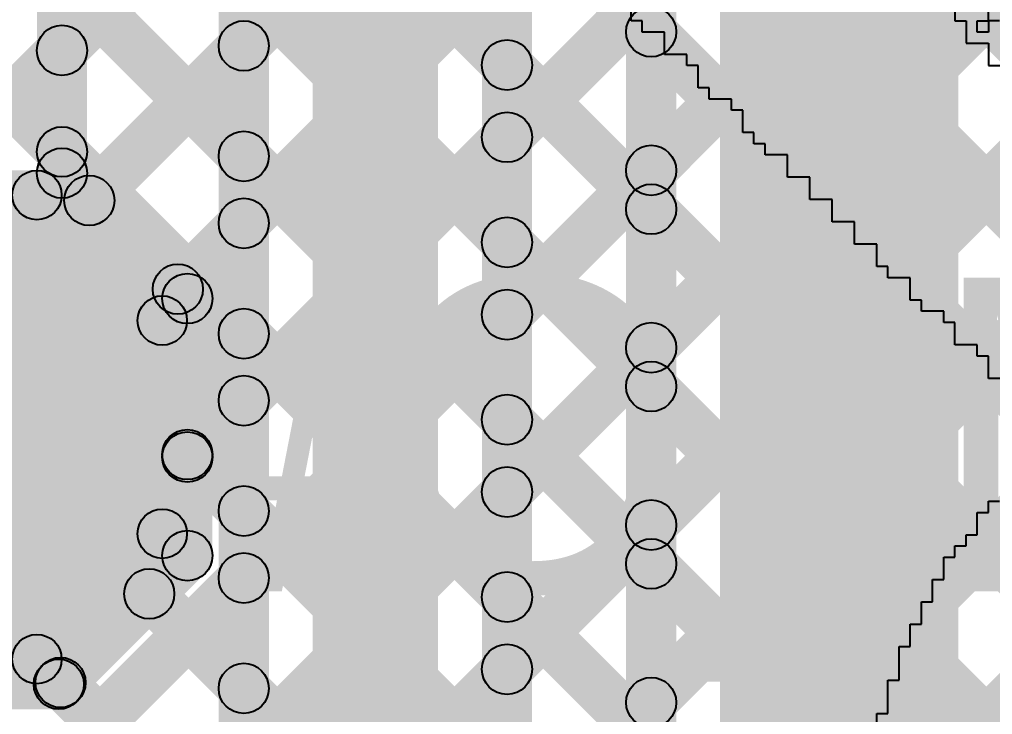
# Model space of a CAD drawing. Header units: millimetres. Extents: x 3.07 to 5.81, y 1.29 to 3.84.
# Drawn here: x 4.5692 to 4.7245, y 2.8862 to 2.997 of the extents above; entities that cross this region are included whole.
import ezdxf

# ---------------------------------------------------------------- set-up
doc = ezdxf.new("R2010")
doc.units = ezdxf.units.MM
doc.header["$MEASUREMENT"] = 0
for name, color, linetype in [('BottomLayer', 5, 'Continuous'), ('BottomOverlay', 54, 'Continuous'), ('TopLayer', 1, 'Continuous'), ('TopOverlay', 2, 'Continuous'), ('TopPaste', 8, 'Continuous'), ('TopSolder', 216, 'Continuous')]:
    doc.layers.add(name, color=color, linetype=linetype)

# ---------------------------------------------------------------- blocks, each defined once
blk = doc.blocks.new('TEST_POINT_62')
at = {"layer": 'TopLayer'}
blk.add_hatch(color=1, dxfattribs=at).paths.add_polyline_path([(0.015, 0.03), (-0.015, 0.03), (-0.03, 0.015), (-0.03, -0.015), (-0.015, -0.03), (0.015, -0.03), (0.03, -0.015), (0.03, 0.015)])
at = {"layer": 'TopOverlay'}
h = blk.add_hatch(color=2, dxfattribs=at)
edge = h.paths.add_edge_path()
edge.add_arc((-0.017, 0.037), 0.00394, 0, 360)
h = blk.add_hatch(color=2, dxfattribs=at)
edge = h.paths.add_edge_path()
edge.add_arc((-0.017, 0.037), 0.00394, 0, 360)
h = blk.add_hatch(color=2, dxfattribs=at)
edge = h.paths.add_edge_path()
edge.add_arc((-0.017, 0.037), 0.00394, 0, 360)
for points in [[(-0.017, 0.03306), (-0.017, 0.04094), (0.017, 0.04094), (0.017, 0.03306)], [(-0.017, 0.03306), (-0.017, 0.04094), (0.017, 0.04094), (0.017, 0.03306)], [(-0.03422, 0.01422), (-0.03978, 0.01978), (-0.01978, 0.03978), (-0.01422, 0.03422)], [(0.01422, 0.03422), (0.01978, 0.03978), (0.03978, 0.01978), (0.03422, 0.01422)], [(-0.03306, -0.017), (-0.04094, -0.017), (-0.04094, 0.017), (-0.03306, 0.017)], [(0.04094, -0.017), (0.03306, -0.017), (0.03306, 0.017), (0.04094, 0.017)], [(-0.03978, -0.01978), (-0.03422, -0.01422), (-0.01422, -0.03422), (-0.01978, -0.03978)], [(0.01978, -0.03978), (0.01422, -0.03422), (0.03422, -0.01422), (0.03978, -0.01978)], [(-0.017, -0.04094), (-0.017, -0.03306), (0.017, -0.03306), (0.017, -0.04094)], [(-0.017, -0.04094), (-0.017, -0.03306), (0.017, -0.03306), (0.017, -0.04094)]]:
    blk.add_hatch(color=2, dxfattribs=at).paths.add_polyline_path(points)
h = blk.add_hatch(color=2, dxfattribs=at)
edge = h.paths.add_edge_path()
edge.add_arc((0.017, 0.037), 0.00394, 0, 360)
h = blk.add_hatch(color=2, dxfattribs=at)
edge = h.paths.add_edge_path()
edge.add_arc((0.017, 0.037), 0.00394, 0, 360)
h = blk.add_hatch(color=2, dxfattribs=at)
edge = h.paths.add_edge_path()
edge.add_arc((0.017, 0.037), 0.00394, 0, 360)
h = blk.add_hatch(color=2, dxfattribs=at)
edge = h.paths.add_edge_path()
edge.add_arc((-0.037, 0.017), 0.00394, 0, 360)
h = blk.add_hatch(color=2, dxfattribs=at)
edge = h.paths.add_edge_path()
edge.add_arc((-0.037, 0.017), 0.00394, 0, 360)
h = blk.add_hatch(color=2, dxfattribs=at)
edge = h.paths.add_edge_path()
edge.add_arc((0.037, 0.017), 0.00394, 0, 360)
h = blk.add_hatch(color=2, dxfattribs=at)
edge = h.paths.add_edge_path()
edge.add_arc((0.037, 0.017), 0.00394, 0, 360)
h = blk.add_hatch(color=2, dxfattribs=at)
edge = h.paths.add_edge_path()
edge.add_arc((-0.037, -0.017), 0.00394, 0, 360)
h = blk.add_hatch(color=2, dxfattribs=at)
edge = h.paths.add_edge_path()
edge.add_arc((-0.037, -0.017), 0.00394, 0, 360)
h = blk.add_hatch(color=2, dxfattribs=at)
edge = h.paths.add_edge_path()
edge.add_arc((0.037, -0.017), 0.00394, 0, 360)
h = blk.add_hatch(color=2, dxfattribs=at)
edge = h.paths.add_edge_path()
edge.add_arc((0.037, -0.017), 0.00394, 0, 360)
h = blk.add_hatch(color=2, dxfattribs=at)
edge = h.paths.add_edge_path()
edge.add_arc((-0.017, -0.037), 0.00394, 0, 360)
h = blk.add_hatch(color=2, dxfattribs=at)
edge = h.paths.add_edge_path()
edge.add_arc((-0.017, -0.037), 0.00394, 0, 360)
h = blk.add_hatch(color=2, dxfattribs=at)
edge = h.paths.add_edge_path()
edge.add_arc((-0.017, -0.037), 0.00394, 0, 360)
h = blk.add_hatch(color=2, dxfattribs=at)
edge = h.paths.add_edge_path()
edge.add_arc((0.017, -0.037), 0.00394, 0, 360)
h = blk.add_hatch(color=2, dxfattribs=at)
edge = h.paths.add_edge_path()
edge.add_arc((0.017, -0.037), 0.00394, 0, 360)
h = blk.add_hatch(color=2, dxfattribs=at)
edge = h.paths.add_edge_path()
edge.add_arc((0.017, -0.037), 0.00394, 0, 360)
at = {"layer": 'TopPaste'}
blk.add_hatch(color=8, dxfattribs=at).paths.add_polyline_path([(0.015, 0.03), (-0.015, 0.03), (-0.03, 0.015), (-0.03, -0.015), (-0.015, -0.03), (0.015, -0.03), (0.03, -0.015), (0.03, 0.015)])
at = {"layer": 'TopSolder'}
blk.add_hatch(color=216, dxfattribs=at).paths.add_polyline_path([(0.017, 0.034), (-0.017, 0.034), (-0.034, 0.017), (-0.034, -0.017), (-0.017, -0.034), (0.017, -0.034), (0.034, -0.017), (0.034, 0.017)])
at = {"layer": 'TopOverlay'}
for centre in [(-0.017, 0.037), (-0.017, 0.037), (-0.017, 0.037), (0.017, 0.037), (0.017, 0.037), (0.017, 0.037), (-0.037, 0.017), (-0.037, 0.017), (0.037, 0.017), (0.037, 0.017), (-0.037, -0.017), (-0.037, -0.017), (0.037, -0.017), (0.037, -0.017), (-0.017, -0.037), (-0.017, -0.037), (-0.017, -0.037), (0.017, -0.037), (0.017, -0.037), (0.017, -0.037)]:
    blk.add_circle(centre, 0.00394, dxfattribs=at)

msp = doc.modelspace()

# ---------------------------------------------------------------- hatches: boundary and pattern name
at = {"layer": 'BottomLayer'}
for points in [[(4.13517, 3.52421), (4.14083, 3.52987), (4.67283, 2.99787), (4.66717, 2.99221)], [(4.674, 2.02914), (4.666, 2.02914), (4.666, 3.485), (4.674, 3.485)], [(4.681, 2.036), (4.719, 2.036), (4.719, 3.474), (4.681, 3.474)], [(4.41617, 3.21493), (4.42183, 3.22058), (4.67283, 2.96958), (4.66717, 2.96393)], [(4.41617, 3.18664), (4.42183, 3.1923), (4.67283, 2.9413), (4.66717, 2.93564)], [(4.41617, 3.15836), (4.42183, 3.16401), (4.67283, 2.91301), (4.66717, 2.90736)], [(4.41617, 3.13007), (4.42183, 3.13573), (4.67283, 2.88473), (4.66717, 2.87907)], [(4.41617, 3.10179), (4.42183, 3.10744), (4.67283, 2.85644), (4.66717, 2.85079)], [(4.42183, 2.83225), (4.41617, 2.83791), (4.66717, 3.08891), (4.67283, 3.08325)], [(4.41617, 3.0735), (4.42183, 3.07916), (4.67283, 2.82816), (4.66717, 2.8225)], [(4.42183, 2.80397), (4.41617, 2.80963), (4.66717, 3.06063), (4.67283, 3.05497)], [(4.41617, 3.04522), (4.42183, 3.05088), (4.67283, 2.79988), (4.66717, 2.79422)], [(4.42183, 2.77568), (4.41617, 2.78134), (4.66717, 3.03234), (4.67283, 3.02668)], [(4.52503, 2.8506), (4.51937, 2.85626), (4.66717, 3.00406), (4.67283, 2.9984)], [(4.55494, 2.85223), (4.54928, 2.85788), (4.66717, 2.97577), (4.67283, 2.97012)], [(4.57528, 2.84429), (4.56963, 2.84994), (4.66717, 2.94749), (4.67283, 2.94183)], [(4.57772, 2.81844), (4.57207, 2.8241), (4.66717, 2.9192), (4.67283, 2.91355)], [(4.57772, 2.81844), (4.57207, 2.8241), (4.66717, 2.9192), (4.67283, 2.91355)], [(4.50983, 2.72226), (4.50417, 2.72792), (4.66717, 2.89092), (4.67283, 2.88526)]]:
    msp.add_hatch(color=5, dxfattribs=at).paths.add_polyline_path(points)
h = msp.add_hatch(color=5, dxfattribs=at)
edge = h.paths.add_edge_path()
edge.add_arc((4.67, 2.99504), 0.004, 0, 360)
h = msp.add_hatch(color=5, dxfattribs=at)
edge = h.paths.add_edge_path()
edge.add_arc((4.67, 2.97294), 0.004, 0, 360)
h = msp.add_hatch(color=5, dxfattribs=at)
edge = h.paths.add_edge_path()
edge.add_arc((4.67, 2.96675), 0.004, 0, 360)
h = msp.add_hatch(color=5, dxfattribs=at)
edge = h.paths.add_edge_path()
edge.add_arc((4.67, 2.94466), 0.004, 0, 360)
h = msp.add_hatch(color=5, dxfattribs=at)
edge = h.paths.add_edge_path()
edge.add_arc((4.67, 2.93847), 0.004, 0, 360)
h = msp.add_hatch(color=5, dxfattribs=at)
edge = h.paths.add_edge_path()
edge.add_arc((4.67, 2.91638), 0.004, 0, 360)
h = msp.add_hatch(color=5, dxfattribs=at)
edge = h.paths.add_edge_path()
edge.add_arc((4.67, 2.91638), 0.004, 0, 360)
h = msp.add_hatch(color=5, dxfattribs=at)
edge = h.paths.add_edge_path()
edge.add_arc((4.67, 2.91019), 0.004, 0, 360)
h = msp.add_hatch(color=5, dxfattribs=at)
edge = h.paths.add_edge_path()
edge.add_arc((4.67, 2.88809), 0.004, 0, 360)
at = {"layer": 'TopLayer'}
for points in [[(4.58, 2.9725), (4.572, 2.9725), (4.572, 3.171), (4.58, 3.171)], [(4.609, 2.85831), (4.601, 2.85831), (4.601, 3.141), (4.609, 3.141)], [(4.636, 2.85831), (4.616, 2.85831), (4.616, 3.141), (4.636, 3.141)], [(4.64983, 2.9754), (4.64417, 2.98106), (4.80494, 3.14183), (4.8106, 3.13617)], [(4.651, 2.85831), (4.643, 2.85831), (4.643, 3.139), (4.651, 3.139)], [(4.64983, 2.94712), (4.64417, 2.95277), (4.82251, 3.13111), (4.82817, 3.12545)], [(4.64983, 2.91883), (4.64417, 2.92449), (4.82251, 3.10283), (4.82817, 3.09717)], [(4.64417, 3.07178), (4.64983, 3.07744), (4.80318, 2.92409), (4.79752, 2.91843)], [(4.64983, 2.89055), (4.64417, 2.8962), (4.82251, 3.07454), (4.82817, 3.06889)], [(4.64983, 2.89055), (4.64417, 2.8962), (4.82251, 3.07454), (4.82817, 3.06889)], [(4.64417, 3.04349), (4.64983, 3.04915), (4.78976, 2.90922), (4.7841, 2.90357)], [(4.64983, 2.86226), (4.64417, 2.86792), (4.82251, 3.04626), (4.82817, 3.0406)], [(4.57883, 2.98925), (4.57317, 2.99491), (4.60217, 3.02391), (4.60783, 3.01825)], [(4.64417, 3.01521), (4.64983, 3.02087), (4.78298, 2.88772), (4.77732, 2.88206)], [(4.51502, 2.69917), (4.50936, 2.70483), (4.82251, 3.01797), (4.82817, 3.01232)], [(4.57317, 3.00136), (4.57883, 3.00701), (4.60783, 2.97801), (4.60217, 2.97236)], [(4.58318, 2.96532), (4.57752, 2.97098), (4.60217, 2.99563), (4.60783, 2.98997)], [(4.64417, 2.98693), (4.64983, 2.99258), (4.78283, 2.85958), (4.77717, 2.85393)], [(4.54331, 2.69917), (4.53765, 2.70483), (4.82251, 2.98969), (4.82817, 2.98403)], [(4.57317, 2.97307), (4.57883, 2.97873), (4.60783, 2.94973), (4.60217, 2.94407)], [(4.57317, 2.96967), (4.57883, 2.97533), (4.59883, 2.95533), (4.59317, 2.94967)], [(4.59732, 2.95118), (4.59167, 2.95683), (4.60217, 2.96734), (4.60783, 2.96168)], [(4.64417, 2.95864), (4.64983, 2.9643), (4.78283, 2.8313), (4.77717, 2.82564)], [(4.6, 2.9115), (4.592, 2.9115), (4.592, 2.9525), (4.6, 2.9525)], [(4.59883, 2.9244), (4.59317, 2.93006), (4.60217, 2.93906), (4.60783, 2.9334)], [(4.64417, 2.93036), (4.64983, 2.93601), (4.78283, 2.80301), (4.77717, 2.79736)], [(4.59317, 2.92479), (4.59883, 2.93044), (4.60783, 2.92144), (4.60217, 2.91579)], [(4.57833, 2.88817), (4.57267, 2.89383), (4.59317, 2.91433), (4.59883, 2.90867)], [(4.57331, 2.8706), (4.56766, 2.87626), (4.60217, 2.91077), (4.60783, 2.90512)], [(4.58709, 2.90259), (4.59274, 2.90824), (4.60783, 2.89316), (4.60217, 2.8875)], [(4.64417, 2.90207), (4.64983, 2.90773), (4.78283, 2.77473), (4.77717, 2.76907)], [(4.5345, 2.887), (4.5345, 2.895), (4.5755, 2.895), (4.5755, 2.887)], [(4.57295, 2.88845), (4.5786, 2.8941), (4.60783, 2.86488), (4.60217, 2.85922)]]:
    msp.add_hatch(color=1, dxfattribs=at).paths.add_polyline_path(points)
h = msp.add_hatch(color=1, dxfattribs=at)
edge = h.paths.add_edge_path()
edge.add_arc((4.605, 2.9928), 0.004, 0, 360)
h = msp.add_hatch(color=1, dxfattribs=at)
edge = h.paths.add_edge_path()
edge.add_arc((4.576, 2.99208), 0.004, 0, 360)
h = msp.add_hatch(color=1, dxfattribs=at)
edge = h.paths.add_edge_path()
edge.add_arc((4.647, 2.98975), 0.004, 0, 360)
h = msp.add_hatch(color=1, dxfattribs=at)
edge = h.paths.add_edge_path()
edge.add_arc((4.647, 2.97823), 0.004, 0, 360)
h = msp.add_hatch(color=1, dxfattribs=at)
edge = h.paths.add_edge_path()
edge.add_arc((4.576, 2.9759), 0.004, 0, 360)
h = msp.add_hatch(color=1, dxfattribs=at)
edge = h.paths.add_edge_path()
edge.add_arc((4.605, 2.97519), 0.004, 0, 360)
h = msp.add_hatch(color=1, dxfattribs=at)
edge = h.paths.add_edge_path()
edge.add_arc((4.576, 2.9725), 0.004, 0, 360)
h = msp.add_hatch(color=1, dxfattribs=at)
edge = h.paths.add_edge_path()
edge.add_arc((4.576, 2.9725), 0.004, 0, 360)
h = msp.add_hatch(color=1, dxfattribs=at)
edge = h.paths.add_edge_path()
edge.add_arc((4.58035, 2.96815), 0.004, 0, 360)
h = msp.add_hatch(color=1, dxfattribs=at)
edge = h.paths.add_edge_path()
edge.add_arc((4.605, 2.96451), 0.004, 0, 360)
h = msp.add_hatch(color=1, dxfattribs=at)
edge = h.paths.add_edge_path()
edge.add_arc((4.647, 2.96147), 0.004, 0, 360)
h = msp.add_hatch(color=1, dxfattribs=at)
edge = h.paths.add_edge_path()
edge.add_arc((4.59449, 2.95401), 0.004, 0, 360)
h = msp.add_hatch(color=1, dxfattribs=at)
edge = h.paths.add_edge_path()
edge.add_arc((4.596, 2.9525), 0.004, 0, 360)
h = msp.add_hatch(color=1, dxfattribs=at)
edge = h.paths.add_edge_path()
edge.add_arc((4.596, 2.9525), 0.004, 0, 360)
h = msp.add_hatch(color=1, dxfattribs=at)
edge = h.paths.add_edge_path()
edge.add_arc((4.647, 2.94994), 0.004, 0, 360)
h = msp.add_hatch(color=1, dxfattribs=at)
edge = h.paths.add_edge_path()
edge.add_arc((4.605, 2.9469), 0.004, 0, 360)
h = msp.add_hatch(color=1, dxfattribs=at)
edge = h.paths.add_edge_path()
edge.add_arc((4.605, 2.93623), 0.004, 0, 360)
h = msp.add_hatch(color=1, dxfattribs=at)
edge = h.paths.add_edge_path()
edge.add_arc((4.647, 2.93319), 0.004, 0, 360)
h = msp.add_hatch(color=1, dxfattribs=at)
edge = h.paths.add_edge_path()
edge.add_arc((4.596, 2.92762), 0.004, 0, 360)
h = msp.add_hatch(color=1, dxfattribs=at)
edge = h.paths.add_edge_path()
edge.add_arc((4.596, 2.92723), 0.004, 0, 360)
h = msp.add_hatch(color=1, dxfattribs=at)
edge = h.paths.add_edge_path()
edge.add_arc((4.647, 2.92166), 0.004, 0, 360)
h = msp.add_hatch(color=1, dxfattribs=at)
edge = h.paths.add_edge_path()
edge.add_arc((4.605, 2.91862), 0.004, 0, 360)
h = msp.add_hatch(color=1, dxfattribs=at)
edge = h.paths.add_edge_path()
edge.add_arc((4.596, 2.9115), 0.004, 0, 360)
h = msp.add_hatch(color=1, dxfattribs=at)
edge = h.paths.add_edge_path()
edge.add_arc((4.596, 2.9115), 0.004, 0, 360)
h = msp.add_hatch(color=1, dxfattribs=at)
edge = h.paths.add_edge_path()
edge.add_arc((4.605, 2.90794), 0.004, 0, 360)
h = msp.add_hatch(color=1, dxfattribs=at)
edge = h.paths.add_edge_path()
edge.add_arc((4.58992, 2.90542), 0.004, 0, 360)
h = msp.add_hatch(color=1, dxfattribs=at)
edge = h.paths.add_edge_path()
edge.add_arc((4.647, 2.9049), 0.004, 0, 360)
h = msp.add_hatch(color=1, dxfattribs=at)
edge = h.paths.add_edge_path()
edge.add_arc((4.647, 2.89338), 0.004, 0, 360)
h = msp.add_hatch(color=1, dxfattribs=at)
edge = h.paths.add_edge_path()
edge.add_arc((4.647, 2.89338), 0.004, 0, 360)
h = msp.add_hatch(color=1, dxfattribs=at)
edge = h.paths.add_edge_path()
edge.add_arc((4.5755, 2.891), 0.004, 0, 360)
h = msp.add_hatch(color=1, dxfattribs=at)
edge = h.paths.add_edge_path()
edge.add_arc((4.5755, 2.891), 0.004, 0, 360)
h = msp.add_hatch(color=1, dxfattribs=at)
edge = h.paths.add_edge_path()
edge.add_arc((4.57577, 2.89127), 0.004, 0, 360)
h = msp.add_hatch(color=1, dxfattribs=at)
edge = h.paths.add_edge_path()
edge.add_arc((4.605, 2.89033), 0.004, 0, 360)

# ---------------------------------------------------------------- linework, layer by layer
at = {"layer": 'BottomLayer'}
for centre in [(4.67, 2.99504), (4.67, 2.97294), (4.67, 2.96675), (4.67, 2.94466), (4.67, 2.93847), (4.67, 2.91638), (4.67, 2.91638), (4.67, 2.91019), (4.67, 2.88809)]:
    msp.add_circle(centre, 0.004, dxfattribs=at)
at = {"layer": 'BottomOverlay'}
for p, q in [((4.6668, 2.99679), (4.6668, 2.99857)), ((4.71847, 2.99857), (4.71847, 2.99679)), ((4.72381, 2.99679), (4.72381, 2.99857)), ((4.66858, 2.99679), (4.6668, 2.99679)), ((4.66858, 2.99501), (4.66858, 2.99679)), ((4.71847, 2.99679), (4.72025, 2.99679)), ((4.72025, 2.99679), (4.72025, 2.99501)), ((4.72203, 2.99501), (4.72203, 2.99679)), ((4.72203, 2.99679), (4.72381, 2.99679)), ((4.72559, 2.99679), (4.72381, 2.99679)), ((4.72381, 2.99679), (4.72381, 2.99501)), ((4.67214, 2.99501), (4.66858, 2.99501)), ((4.67214, 2.99323), (4.67214, 2.99501)), ((4.72025, 2.99501), (4.72025, 2.99323)), ((4.72381, 2.99501), (4.72203, 2.99501)), ((4.67214, 2.99145), (4.67214, 2.99323)), ((4.72025, 2.99323), (4.72381, 2.99323)), ((4.72381, 2.99323), (4.72381, 2.99145)), ((4.6757, 2.99145), (4.67214, 2.99145)), ((4.6757, 2.98967), (4.6757, 2.99145)), ((4.72381, 2.99145), (4.72381, 2.98967)), ((4.67749, 2.98967), (4.6757, 2.98967)), ((4.67749, 2.98788), (4.67749, 2.98967)), ((4.72381, 2.98967), (4.72737, 2.98967)), ((4.67749, 2.9861), (4.67749, 2.98788)), ((4.67927, 2.9861), (4.67749, 2.9861)), ((4.67927, 2.98432), (4.67927, 2.9861)), ((4.68283, 2.98432), (4.67927, 2.98432)), ((4.68283, 2.98254), (4.68283, 2.98432)), ((4.68461, 2.98254), (4.68283, 2.98254)), ((4.68461, 2.98076), (4.68461, 2.98254)), ((4.68461, 2.97898), (4.68461, 2.98076)), ((4.68639, 2.97898), (4.68461, 2.97898)), ((4.68639, 2.97719), (4.68639, 2.97898)), ((4.68818, 2.97719), (4.68639, 2.97719)), ((4.68818, 2.97541), (4.68818, 2.97719)), ((4.69174, 2.97541), (4.68818, 2.97541)), ((4.69174, 2.97363), (4.69174, 2.97541)), ((4.69174, 2.97185), (4.69174, 2.97363)), ((4.6953, 2.97185), (4.69174, 2.97185)), ((4.6953, 2.97007), (4.6953, 2.97185)), ((4.6953, 2.96828), (4.6953, 2.97007)), ((4.69887, 2.96828), (4.6953, 2.96828)), ((4.69887, 2.9665), (4.69887, 2.96828)), ((4.69887, 2.96472), (4.69887, 2.9665)), ((4.70243, 2.96472), (4.69887, 2.96472)), ((4.70243, 2.96294), (4.70243, 2.96472)), ((4.70243, 2.96116), (4.70243, 2.96294)), ((4.70599, 2.96116), (4.70243, 2.96116)), ((4.70599, 2.95938), (4.70599, 2.96116)), ((4.70599, 2.95759), (4.70599, 2.95938)), ((4.70778, 2.95759), (4.70599, 2.95759)), ((4.70778, 2.95581), (4.70778, 2.95759)), ((4.71134, 2.95581), (4.70778, 2.95581)), ((4.71134, 2.95403), (4.71134, 2.95581)), ((4.71134, 2.95225), (4.71134, 2.95403)), ((4.71312, 2.95225), (4.71134, 2.95225)), ((4.71312, 2.95047), (4.71312, 2.95225)), ((4.71668, 2.95047), (4.71312, 2.95047)), ((4.71668, 2.94869), (4.71668, 2.95047)), ((4.71847, 2.94869), (4.71668, 2.94869)), ((4.71847, 2.9469), (4.71847, 2.94869)), ((4.71847, 2.94512), (4.71847, 2.9469)), ((4.72203, 2.94512), (4.71847, 2.94512)), ((4.72203, 2.94334), (4.72203, 2.94512)), ((4.72381, 2.94334), (4.72203, 2.94334)), ((4.72381, 2.94156), (4.72381, 2.94334)), ((4.72381, 2.93978), (4.72381, 2.94156)), ((4.72737, 2.93978), (4.72381, 2.93978)), ((4.72381, 2.9184), (4.72381, 2.92018)), ((4.72381, 2.92018), (4.72559, 2.92018)), ((4.72203, 2.91661), (4.72203, 2.9184)), ((4.72203, 2.9184), (4.72381, 2.9184)), ((4.72203, 2.91483), (4.72203, 2.91661)), ((4.72025, 2.91305), (4.72025, 2.91483)), ((4.72025, 2.91483), (4.72203, 2.91483)), ((4.71847, 2.91127), (4.71847, 2.91305)), ((4.71847, 2.91305), (4.72025, 2.91305)), ((4.71668, 2.90949), (4.71668, 2.91127)), ((4.71668, 2.91127), (4.71847, 2.91127)), ((4.71668, 2.90771), (4.71668, 2.90949)), ((4.7149, 2.90592), (4.7149, 2.90771)), ((4.7149, 2.90771), (4.71668, 2.90771)), ((4.7149, 2.90414), (4.7149, 2.90592)), ((4.71312, 2.90236), (4.71312, 2.90414)), ((4.71312, 2.90414), (4.7149, 2.90414)), ((4.71312, 2.90058), (4.71312, 2.90236)), ((4.71134, 2.8988), (4.71134, 2.90058)), ((4.71134, 2.90058), (4.71312, 2.90058)), ((4.71134, 2.89702), (4.71134, 2.8988)), ((4.70956, 2.89523), (4.70956, 2.89702)), ((4.70956, 2.89702), (4.71134, 2.89702)), ((4.70956, 2.89345), (4.70956, 2.89523)), ((4.70956, 2.89167), (4.70956, 2.89345)), ((4.70778, 2.88989), (4.70778, 2.89167)), ((4.70778, 2.89167), (4.70956, 2.89167)), ((4.70778, 2.88811), (4.70778, 2.88989)), ((4.70778, 2.88633), (4.70778, 2.88811)), ((4.70599, 2.88454), (4.70599, 2.88633)), ((4.70599, 2.88633), (4.70778, 2.88633))]:
    msp.add_line(p, q, dxfattribs=at)
at = {"layer": 'TopLayer'}
for centre in [(4.605, 2.9928), (4.576, 2.99208), (4.647, 2.98975), (4.647, 2.97823), (4.576, 2.9759), (4.605, 2.97519), (4.576, 2.9725), (4.576, 2.9725), (4.58035, 2.96815), (4.605, 2.96451), (4.647, 2.96147), (4.59449, 2.95401), (4.596, 2.9525), (4.596, 2.9525), (4.647, 2.94994), (4.605, 2.9469), (4.605, 2.93623), (4.647, 2.93319), (4.596, 2.92762), (4.596, 2.92723), (4.647, 2.92166), (4.605, 2.91862), (4.596, 2.9115), (4.596, 2.9115), (4.605, 2.90794), (4.58992, 2.90542), (4.647, 2.9049), (4.647, 2.89338), (4.647, 2.89338), (4.5755, 2.891), (4.5755, 2.891), (4.57577, 2.89127), (4.605, 2.89033)]:
    msp.add_circle(centre, 0.004, dxfattribs=at)

# ---------------------------------------------------------------- block references
msp.add_blockref('TEST_POINT_62', (4.555, 2.932))

# ---------------------------------------------------------------- texts
at = {"layer": 'TopOverlay'}
msp.add_text('#O_MIC', height=0.05, rotation=360, dxfattribs=at).set_placement((4.588, 2.90583))

doc.saveas('drawing.dxf')
